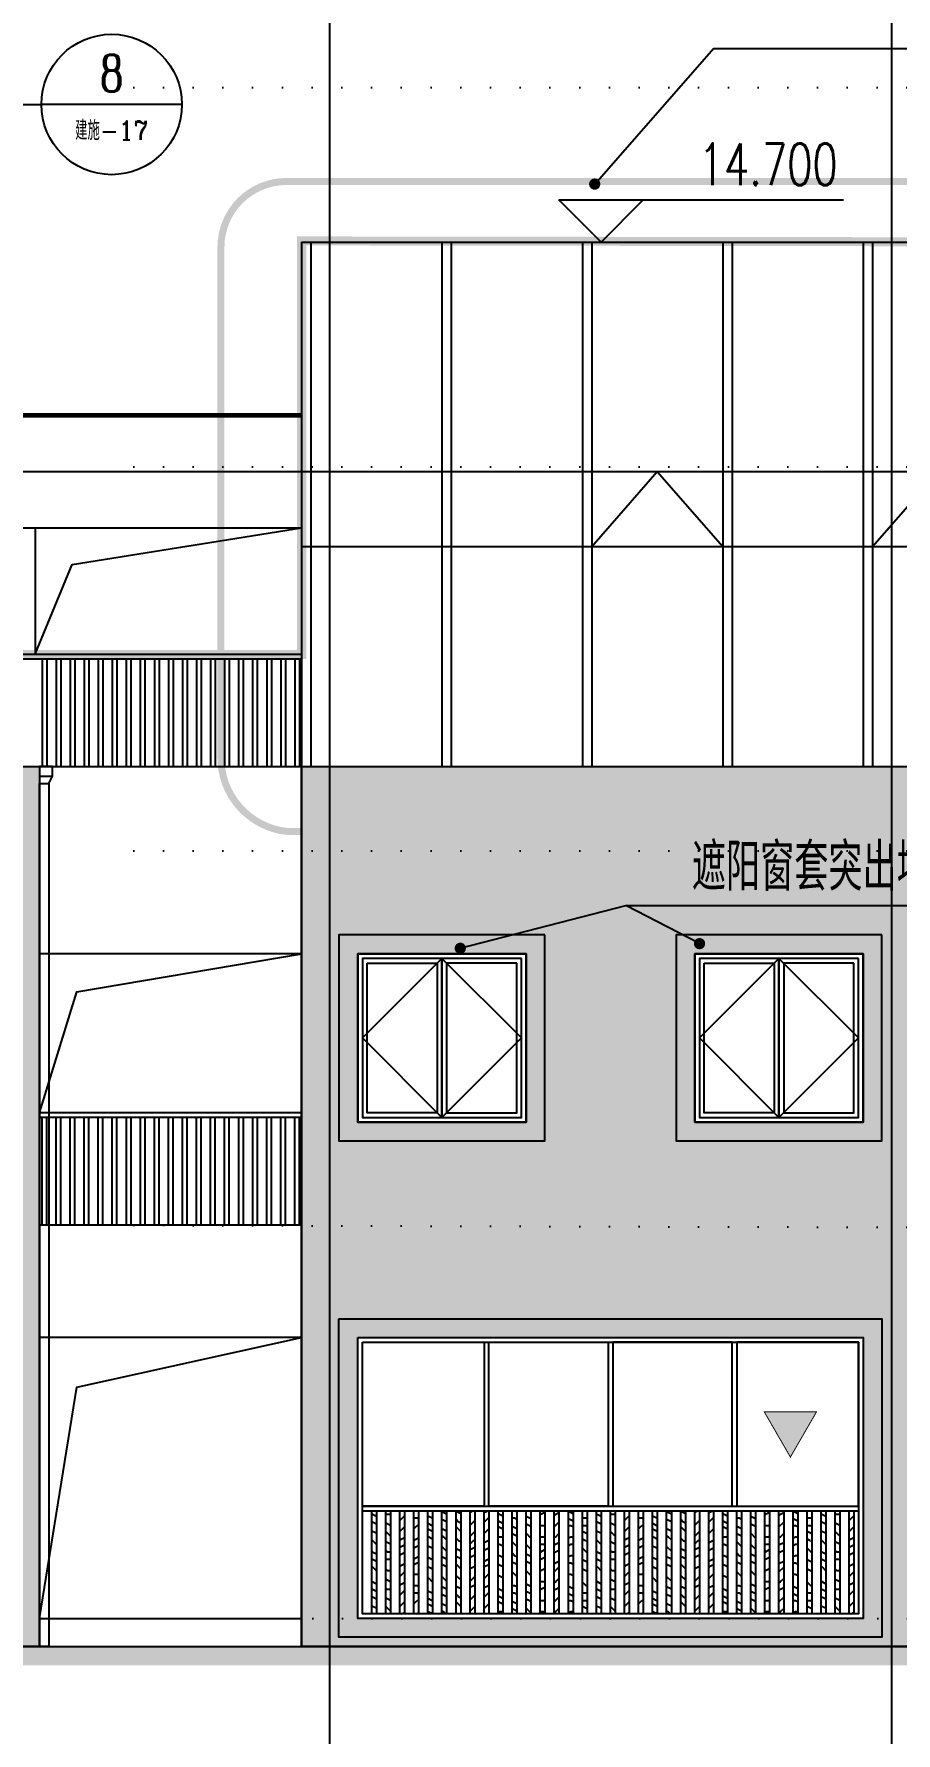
# Model space of a CAD drawing. Header units: millimetres. Extents: x -1048436 to -185795, y -983427 to 400387.
# Drawn here: x -707973 to -698765, y -742416 to -724270 of the extents above; entities that cross this region are included whole.
import ezdxf
from ezdxf.enums import TextEntityAlignment as Align

# ---------------------------------------------------------------- set-up
doc = ezdxf.new("R2010")
doc.units = ezdxf.units.MM
doc.header["$LTSCALE"] = 500
for name, pattern in [('A-FP_05$0$pln_L5$0$Col_L4$0$PHANTOM', [63.50000000000001, 31.75, -6.35, 6.35, -6.35, 6.35, -6.35]), ('DASH', [0.35, 0.25, -0.1]), ('DOT', [6.35, 0, -6.35])]:
    doc.linetypes.add(name, pattern=pattern)
for name, color, linetype in [('DIM_ELEV', 3, 'Continuous'), ('DIM_IDEN', 3, 'Continuous'), ('PUB_TEXT', 7, 'Continuous'), ('建-填充', 9, 'Continuous'), ('建-文字', 4, 'Continuous'), ('建-楼梯-扶手栏杆', 3, 'Continuous'), ('建-窗', 135, 'Continuous'), ('建-符号', 13, 'Continuous'), ('建-符号-引出', 150, 'Continuous'), ('建-符号-箭头', 13, 'Continuous'), ('楼层虚线', 1, 'Continuous')]:
    doc.layers.add(name, color=color, linetype=linetype)
doc.layers.add('建-非打-01', color=6, linetype='Continuous', plot=False)
doc.styles.add('_TCH_DIM', font='SIMPLEX', dxfattribs={"bigfont": 'GBCBIG'})
doc.styles.add('_TCH_LABEL', font='COMPLEX', dxfattribs={"bigfont": 'GBCBIG'})
pattern_1 = [(359.9999999896713, (-728175.398652747, -637704.3344699497), (800.0000001442161, 799.999999855784), [40, -760]), (359.9999999896713, (-728735.3986527326, -637624.3344698487), (800.0000001442161, 799.999999855784), [80, -720]), (359.9999999896713, (-728215.3986527255, -637584.3344699424), (800.0000001442161, 799.999999855784), [40, -760]), (359.9999999896713, (-728695.398652711, -637504.3344698559), (800.0000001442161, 799.999999855784), [40, -760]), (359.9999999896713, (-728215.3986527039, -637464.3344699424), (800.0000001442161, 799.999999855784), [40, -760]), (359.9999999896713, (-728655.3986526967, -637424.3344698631), (800.0000001442161, 799.999999855784), [40, -760]), (359.9999999896713, (-728215.3986526894, -637384.3344699424), (800.0000001442161, 799.999999855784), [40, -760]), (359.9999999896713, (-728655.3986526751, -637304.3344698631), (800.0000001442161, 799.999999855784), [40, -440.0000000000001, 40, -280]), (359.9999999896713, (-728655.3986526605, -637224.3344698631), (800.0000001442161, 799.999999855784), [80, -400, 40, -280]), (359.9999999896713, (-728695.398652639, -637104.3344698559), (800.0000001442161, 799.999999855784), [40, -120, 40, -320, 40, -240]), (359.9999999896713, (-728735.3986526245, -637024.3344698487), (800.0000001442161, 799.999999855784), [40, -160, 80, -520]), (359.9999999896713, (-728215.3986526174, -636984.3344699424), (800.0000001442161, 799.999999855784), [40, -760]), (359.9999999896713, (-728735.3986526101, -636944.3344698487), (800.0000001442161, 799.999999855784), [40, -200, 40, -520]), (44.99999998967129, (-728815.398652747, -637704.3344698342), (1.442161021714128e-07, 800.0000000152199), [113.1368, -1018.2340496]), (44.99999998967129, (-728135.398652747, -637704.3344699569), (1.442161021714128e-07, 800.0000000152199), [226.27416, -905.0966896]), (44.99999998967129, (-728135.398652675, -637304.3344699568), (1.442161021714128e-07, 800.0000000152199), [56.568, -1074.8028496]), (44.99999998967129, (-728815.3986526607, -637224.3344698342), (1.442161021714128e-07, 800.0000000152199), [169.7056, -961.6652496]), (44.99999998967129, (-728135.3986526607, -637224.3344699568), (1.442161021714128e-07, 800.0000000152199), [282.84272, -848.5281296]), (44.99999998967129, (-728135.398652639, -637104.3344699568), (1.442161021714128e-07, 800.0000000152199), [169.7056, -961.6652496]), (314.9999999896713, (-728295.3986526246, -637024.3344699279), (800.0000000152199, -1.442161874365411e-07), [56.568, -1074.8028496]), (314.9999999896713, (-728575.3986527399, -637664.3344698774), (800.0000000152199, -1.442161874365411e-07), [113.1368, -1018.2340496]), (314.9999999896713, (-728535.3986526822, -637344.3344698846), (800.0000000152199, -1.442161874365411e-07), [113.1368, -1018.2340496]), (314.9999999896713, (-728295.3986527111, -637504.3344699279), (800.0000000152199, -1.442161874365411e-07), [113.1368, -1018.2340496]), (314.9999999896713, (-728335.3986526534, -637184.3344699207), (800.0000000152199, -1.442161874365411e-07), [113.1368, -1018.2340496]), (314.9999999896713, (-728295.398652639, -637104.3344699279), (800.0000000152199, -1.442161874365411e-07), [169.7056, -961.6652495999999]), (314.9999999896713, (-728495.3986527255, -637584.3344698919), (800.0000000152199, -1.442161874365411e-07), [169.7056, -961.6652495999999]), (314.9999999896713, (-728375.3986527182, -637544.3344699135), (800.0000000152199, -1.442161874365411e-07), [169.7056, -961.6652495999999]), (314.9999999896713, (-728495.3986526678, -637264.3344698919), (800.0000000152199, -1.442161874365411e-07), [169.7056, -961.6652495999999]), (314.9999999896713, (-728415.3986526607, -637224.3344699063), (800.0000000152199, -1.442161874365411e-07), [169.7056, -961.6652495999999]), (26.56505118967129, (-728775.3986527183, -637544.3344698416), (800.0000000000753, 1.75835566551541e-07), [89.442712, -1699.411664]), (26.56505118967129, (-728175.3986527254, -637584.3344699496), (800.0000000000753, 1.75835566551541e-07), [357.7708799999999, -1431.0835016]), (26.56505118967129, (-728175.3986527039, -637464.3344699496), (800.0000000000753, 1.75835566551541e-07), [357.7708799999999, -1431.0835016]), (26.56505118967129, (-728175.3986526894, -637384.3344699496), (800.0000000000753, 1.75835566551541e-07), [357.7712, -536, 178.888, -716.1951816000001]), (26.56505118967129, (-728095.3986526679, -637264.334469964), (800.0000000000753, 1.75835566551541e-07), [89.442712, -1699.411664]), (26.56505118967129, (-728815.3986526174, -636984.3344698342), (800.0000000000753, 1.75835566551541e-07), [89.442712, -1699.411664]), (26.56505118967129, (-728175.3986526174, -636984.3344699495), (800.0000000000753, 1.75835566551541e-07), [178.88544, -1609.9689416]), (333.4349487896713, (-728375.3986527472, -637704.3344699136), (800.0000000000751, -4.642681119548797e-07), [178.88544, -1609.9689416]), (333.4349487896713, (-728655.3986527111, -637504.3344698631), (800.0000000000751, -4.642681119548797e-07), [178.88544, -1609.9689416]), (333.4349487896713, (-728655.3986527327, -637624.3344698631), (800.0000000000751, -4.642681119548797e-07), [89.442712, -1699.4089416]), (333.4349487896713, (-728615.3986526966, -637424.3344698703), (800.0000000000751, -4.642681119548797e-07), [268.32816, -1520.5262216]), (333.4349487896713, (-728455.3986526966, -637424.3344698991), (800.0000000000751, -4.642681119548797e-07), [178.88544, -1609.9689416]), (333.4349487896713, (-728375.3986526894, -637384.3344699135), (800.0000000000751, -4.642681119548797e-07), [178.88544, -1609.9689416]), (333.4349487896713, (-728615.398652675, -637304.3344698703), (800.0000000000751, -4.642681119548797e-07), [89.442712, -1699.4089416]), (333.4349487896713, (-728575.3986526607, -637224.3344698775), (800.0000000000751, -4.642681119548797e-07), [89.442712, -1699.4089416]), (333.4349487896713, (-728255.3986526318, -637064.3344699352), (800.0000000000751, -4.642681119548797e-07), [89.442712, -1699.4089416]), (333.4349487896713, (-728295.3986526822, -637344.3344699279), (800.0000000000751, -4.642681119548797e-07), [89.442712, -1699.4089416]), (333.4349487896713, (-728655.3986526389, -637104.334469863), (800.0000000000751, -4.642681119548797e-07), [268.32816, -1520.5262216]), (333.4349487896713, (-728695.3986526246, -637024.3344698559), (800.0000000000751, -4.642681119548797e-07), [178.88544, -1609.9689416]), (333.4349487896713, (-728255.3986526678, -637264.3344699352), (800.0000000000751, -4.642681119548797e-07), [89.44, -804.96, 89.44, -805.0143816]), (333.4349487896713, (-728495.398652639, -637104.334469892), (800.0000000000751, -4.642681119548797e-07), [178.88544, -1609.9689416]), (333.4349487896713, (-728455.3986526246, -637024.3344698992), (800.0000000000751, -4.642681119548797e-07), [178.88544, -1609.9689416]), (333.4349487896713, (-728695.3986526101, -636944.3344698558), (800.0000000000751, -4.642681119548797e-07), [178.88544, -1609.9689416]), (333.4349487896713, (-728455.3986526101, -636944.3344698991), (800.0000000000751, -4.642681119548797e-07), [178.88544, -1609.9689416])]

# ---------------------------------------------------------------- blocks, each defined once
blk = doc.blocks.new('jhgjds')
at = {"layer": '建-填充', "linetype": 'A-FP_05$0$pln_L5$0$Col_L4$0$PHANTOM'}
h = blk.add_hatch(dxfattribs=at)
h.set_pattern_fill('木纹01', color=256, scale=200.0000000000001, angle=-97.24752618548152)
h.set_pattern_definition([(359.9999999849308, (639.9999999999418, -1.684529706835747e-07), (800.0000002104064, 799.9999997895939), [40.00000000000001, -760.0000000000001]), (359.9999999849308, (80.00000002101297, 79.99999997904524), (800.0000002104064, 799.9999997895939), [80.00000000000001, -720.0000000000001]), (359.9999999849308, (600.0000000314903, 119.9999998422572), (800.0000002104064, 799.9999997895939), [40.00000000000001, -760.0000000000001]), (359.9999999849308, (120.0000000525615, 199.999999968335), (800.0000002104064, 799.9999997895939), [40.00000000000001, -760.0000000000001]), (359.9999999849308, (600.0000000630389, 239.9999998422572), (800.0000002104064, 799.9999997895939), [40.00000000000001, -760.0000000000001]), (359.9999999849308, (160.0000000736327, 279.9999999579741), (800.0000002104064, 799.9999997895939), [40.00000000000001, -760.0000000000001]), (359.9999999849308, (600.0000000841683, 319.9999998421408), (800.0000002104064, 799.9999997895939), [40.00000000000001, -760.0000000000001]), (359.9999999849308, (160.000000105123, 399.9999999578577), (800.0000002104064, 799.9999997895939), [40.00000000000001, -440.0000000000002, 40.00000000000001, -280.0000000000001]), (359.9999999849308, (160.0000001262524, 479.9999999578577), (800.0000002104064, 799.9999997895939), [80.00000000000001, -400.0000000000001, 40.00000000000001, -280.0000000000001]), (359.9999999849308, (120.0000001577428, 599.9999999684514), (800.0000002104064, 799.9999997895939), [40.00000000000001, -120, 40.00000000000001, -320.0000000000001, 40.00000000000001, -240.0000000000001]), (359.9999999849308, (80.00000017881393, 679.9999999789288), (800.0000002104064, 799.9999997895939), [40.00000000000001, -160, 80.00000000000001, -520.0000000000001]), (359.9999999849308, (600.0000001893495, 719.9999998422572), (800.0000002104064, 799.9999997895939), [40.00000000000001, -760.0000000000001]), (359.9999999849308, (80.00000019988511, 759.9999999790452), (800.0000002104064, 799.9999997895939), [40.00000000000001, -200.0000000000001, 40.00000000000001, -520.0000000000001]), (44.99999998493076, (-5.820766091346741e-11, 0), (2.1040645492576e-07, 800.00000001522), [113.1368, -1018.2340496]), (44.99999998493076, (680, -1.789303496479988e-07), (2.1040645492576e-07, 800.00000001522), [226.2741600000001, -905.0966896000002]), (44.99999998493076, (680.0000001051812, 399.9999998211861), (2.1040645492576e-07, 800.00000001522), [56.56800000000002, -1074.8028496]), (44.99999998493076, (1.261942088603973e-07, 480), (2.1040645492576e-07, 800.00000001522), [169.7056, -961.6652496000003]), (44.99999998493076, (680.0000001261942, 479.9999998210697), (2.1040645492576e-07, 800.00000001522), [282.84272, -848.5281296000003]), (44.99999998493076, (680.0000001577428, 599.9999998211861), (2.1040645492576e-07, 800.00000001522), [169.7056, -961.6652496000003]), (314.9999999849308, (520.0000001788139, 679.9999998633284), (800.00000001522, -2.104065401908883e-07), [56.568, -1074.8028496]), (314.9999999849308, (240.0000000105356, 39.9999999369029), (800.00000001522, -2.104065401908883e-07), [113.1368, -1018.2340496]), (314.9999999849308, (280.0000000947039, 359.9999999263091), (800.00000001522, -2.104065401908883e-07), [113.1368, -1018.2340496]), (314.9999999849308, (520.0000000525615, 199.9999998633284), (800.00000001522, -2.104065401908883e-07), [113.1368, -1018.2340496]), (314.9999999849308, (480.0000001367298, 519.9999998738058), (800.00000001522, -2.104065401908883e-07), [113.1368, -1018.2340496]), (314.9999999849308, (520.000000157801, 599.999999863212), (800.00000001522, -2.104065401908883e-07), [169.7056, -961.6652496]), (314.9999999849308, (320.0000000315486, 119.9999999158317), (800.00000001522, -2.104065401908883e-07), [169.7056, -961.6652496]), (314.9999999849308, (440.0000000420841, 159.9999998842832), (800.00000001522, -2.104065401908883e-07), [169.7056, -961.6652496]), (314.9999999849308, (320.0000001156586, 439.9999999158317), (800.00000001522, -2.104065401908883e-07), [169.7056, -961.6652496]), (314.9999999849308, (400.0000001262524, 479.999999894877), (800.00000001522, -2.104065401908883e-07), [169.7056, -961.6652496]), (26.56505118493074, (40.00000004202593, 159.9999999894062), (800.0000000000755, 1.096452137971937e-07), [89.44271200000001, -1699.411664000001]), (26.56505118493074, (640.0000000315486, 119.999999831547), (800.0000000000755, 1.096452137971937e-07), [357.77088, -1431.0835016]), (26.56505118493074, (640.0000000630389, 239.9999998316634), (800.0000000000755, 1.096452137971937e-07), [357.77088, -1431.0835016]), (26.56505118493074, (640.0000000841101, 319.9999998316634), (800.0000000000755, 1.096452137971937e-07), [357.7712000000001, -536.0000000000001, 178.888, -716.1951816000002]), (26.56505118493074, (720.0000001157168, 439.9999998107087), (800.0000000000755, 1.096452137971937e-07), [89.44271200000001, -1699.411664000001]), (26.56505118493074, (1.893495209515095e-07, 720), (800.0000000000755, 1.096452137971937e-07), [89.44271200000001, -1699.411664000001]), (26.56505118493074, (640.0000001893495, 719.9999998317799), (800.0000000000755, 1.096452137971937e-07), [178.88544, -1609.968941600001]), (333.4349487849308, (440, -1.157168298959732e-07), (800.0000000000754, -5.304584789200817e-07), [178.88544, -1609.968941600001]), (333.4349487849308, (160.0000000525615, 199.9999999578577), (800.0000000000754, -5.304584789200817e-07), [178.88544, -1609.968941600001]), (333.4349487849308, (160.000000021013, 79.99999995797407), (800.0000000000754, -5.304584789200817e-07), [89.44271200000001, -1699.4089416]), (333.4349487849308, (200.0000000736327, 279.9999999473803), (800.0000000000754, -5.304584789200817e-07), [268.3281600000001, -1520.5262216]), (333.4349487849308, (360.0000000736327, 279.9999999053543), (800.0000000000754, -5.304584789200817e-07), [178.88544, -1609.968941600001]), (333.4349487849308, (440.0000000841101, 319.9999998842832), (800.0000000000754, -5.304584789200817e-07), [178.88544, -1609.968941600001]), (333.4349487849308, (200.0000001051812, 399.9999999473803), (800.0000000000754, -5.304584789200817e-07), [89.44271200000001, -1699.4089416]), (333.4349487849308, (240.0000001261942, 479.9999999369029), (800.0000000000754, -5.304584789200817e-07), [89.44271200000001, -1699.4089416]), (333.4349487849308, (560.0000001682783, 639.9999998527346), (800.0000000000754, -5.304584789200817e-07), [89.44271200000001, -1699.4089416]), (333.4349487849308, (520.0000000947039, 359.9999998633284), (800.0000000000754, -5.304584789200817e-07), [89.44271200000001, -1699.4089416]), (333.4349487849308, (160.000000157801, 599.9999999579741), (800.0000000000754, -5.304584789200817e-07), [268.3281600000001, -1520.5262216]), (333.4349487849308, (120.0000001787557, 679.999999968335), (800.0000000000754, -5.304584789200817e-07), [178.88544, -1609.968941600001]), (333.4349487849308, (560.0000001157168, 439.9999998527346), (800.0000000000754, -5.304584789200817e-07), [89.44000000000001, -804.9600000000003, 89.44000000000001, -805.0143816000002]), (333.4349487849308, (320.0000001577428, 599.9999999158317), (800.0000000000754, -5.304584789200817e-07), [178.88544, -1609.968941600001]), (333.4349487849308, (360.0000001787557, 679.9999999053543), (800.0000000000754, -5.304584789200817e-07), [178.88544, -1609.968941600001]), (333.4349487849308, (120.0000001998269, 759.9999999685679), (800.0000000000754, -5.304584789200817e-07), [178.88544, -1609.968941600001]), (333.4349487849308, (360.0000001998269, 759.9999999053543), (800.0000000000754, -5.304584789200817e-07), [178.88544, -1609.968941600001])])
h.paths.add_polyline_path([(29550.00000576105, -102338.5798154261), (29600.00000576099, -102338.5798154263), (29600.00000576105, -103438.5798159393), (29550.00000576105, -103438.5798159392)])
h.paths.add_polyline_path([(29400.00000576099, -102338.5798154187), (29450.00000576093, -102338.5798154188), (29450.00000576099, -103438.5798159319), (29400.00000576099, -103438.5798159317)])
h.paths.add_polyline_path([(29250.00000576099, -102338.5798154112), (29300.00000576093, -102338.5798154114), (29300.00000576099, -103438.5798159244), (29250.00000576099, -103438.5798159244)])
h.paths.add_polyline_path([(29100.0000057611, -102338.5798154008), (29150.00000576099, -102338.5798154008), (29150.00000576099, -103438.5798159139), (29100.0000057611, -103438.5798159138)])
h.paths.add_polyline_path([(28950.0000057611, -102338.5798153933), (29000.00000576099, -102338.5798153934), (29000.00000576099, -103438.5798159065), (28950.0000057611, -103438.5798159064)])
h.paths.add_polyline_path([(28800.00000576105, -102338.5798153827), (28850.00000576105, -102338.5798153827), (28850.0000057611, -103438.579815896), (28800.0000057611, -103438.5798158959)])
h.paths.add_polyline_path([(28650.00000576099, -102338.5798153721), (28700.00000576099, -102338.5798153722), (28700.00000576099, -103438.5798158853), (28650.00000576105, -103438.5798158853)])
h.paths.add_polyline_path([(28500.00000576093, -102338.5798153615), (28550.00000576087, -102338.5798153616), (28550.00000576093, -103438.5798158748), (28500.00000576099, -103438.5798158747)])
h.paths.add_polyline_path([(28350.00000576087, -102338.5798153509), (28400.00000576087, -102338.5798153509), (28400.00000576087, -103438.579815864), (28350.00000576087, -103438.579815864)])
h.paths.add_polyline_path([(28200.00000576087, -102338.5798153403), (28250.00000576081, -102338.5798153405), (28250.00000576087, -103438.5798158535), (28200.00000576093, -103438.5798158536)])
h.paths.add_polyline_path([(28050.00000576087, -102338.5798152026), (28100.00000576087, -102338.5798152026), (28100.00000576087, -103438.5798157158), (28050.00000576087, -103438.5798157158)])
h.paths.add_polyline_path([(27900.00000576075, -102338.5798153192), (27950.00000576075, -102338.5798153192), (27950.00000576075, -103438.5798158322), (27900.00000576081, -103438.5798158323)])
h.paths.add_polyline_path([(27750.0000057607, -102338.5798153086), (27800.0000057607, -102338.5798153086), (27800.0000057607, -103438.5798158217), (27750.00000576075, -103438.5798158216)])
h.paths.add_polyline_path([(27600.00000576064, -102338.5798152027), (27650.00000576064, -102338.5798152026), (27650.00000576064, -103438.5798157159), (27600.00000576064, -103438.5798157158)])
h.paths.add_polyline_path([(27450.00000576064, -102338.5798152842), (27500.00000576058, -102338.5798152843), (27500.00000576064, -103438.5798157974), (27450.0000057607, -103438.5798157973)])
h.paths.add_polyline_path([(27300.00000576064, -102338.5798154008), (27350.00000576058, -102338.5798154008), (27350.00000576058, -103438.5798159139), (27300.00000576064, -103438.5798159138)])
h.paths.add_polyline_path([(27150.00000576064, -102338.5798153933), (27200.00000576058, -102338.5798153934), (27200.00000576058, -103438.5798159065), (27150.0000057607, -103438.5798159065)])
h.paths.add_polyline_path([(27000.00000576064, -102338.5798153827), (27050.00000576064, -102338.5798153828), (27050.00000576058, -103438.5798158959), (27000.00000576064, -103438.5798158959)])
h.paths.add_polyline_path([(26850.00000576058, -102338.5798153722), (26900.00000576052, -102338.5798153721), (26900.00000576058, -103438.5798158853), (26850.00000576058, -103438.5798158853)])
h.paths.add_polyline_path([(26700.00000576052, -102338.5798153615), (26750.00000576046, -102338.5798153616), (26750.00000576052, -103438.5798158747), (26700.00000576052, -103438.5798158747)])
h.paths.add_polyline_path([(26550.0000057604, -102338.5798153509), (26600.0000057604, -102338.5798153508), (26600.00000576046, -103438.5798158641), (26550.00000576046, -103438.579815864)])
h.paths.add_polyline_path([(26400.00000576046, -102338.5798153405), (26450.0000057604, -102338.5798153405), (26450.0000057604, -103438.5798158535), (26400.00000576052, -103438.5798158536)])
h.paths.add_polyline_path([(26250.0000057604, -102338.5798152026), (26300.0000057604, -102338.5798152026), (26300.0000057604, -103438.5798157158), (26250.00000576046, -103438.5798157158)])
h.paths.add_polyline_path([(26100.00000576035, -102338.5798153192), (26150.00000576029, -102338.5798153192), (26150.00000576035, -103438.5798158323), (26100.0000057604, -103438.5798158322)])
h.paths.add_polyline_path([(25950.00000576029, -102338.5798153084), (26000.00000576023, -102338.5798153086), (26000.00000576029, -103438.5798158217), (25950.00000576029, -103438.5798158217)])
h.paths.add_polyline_path([(25800.00000576017, -102338.5798152026), (25850.00000576017, -102338.5798152027), (25850.00000576017, -103438.5798157159), (25800.00000576023, -103438.5798157158)])
h.paths.add_polyline_path([(25650.00000576023, -102338.5798152842), (25700.00000576017, -102338.5798152842), (25700.00000576017, -103438.5798157974), (25650.00000576023, -103438.5798157974)])
h.paths.add_polyline_path([(25500.00000576023, -102338.5798152768), (25550.00000576017, -102338.5798152769), (25550.00000576017, -103438.5798157899), (25500.00000576029, -103438.5798157899)])
h.paths.add_polyline_path([(25350.00000576023, -102338.5798152661), (25400.00000576023, -102338.5798152662), (25400.00000576017, -103438.5798157793), (25350.00000576029, -103438.5798157792)])
h.paths.add_polyline_path([(25200.00000576017, -102338.5798152101), (25250.00000576006, -102338.5798152101), (25250.00000576011, -103438.5798157231), (25200.00000576017, -103438.5798157231)])
h.paths.add_polyline_path([(25050.00000576017, -102338.5798152027), (25100.00000576011, -102338.5798152027), (25100.00000576017, -103438.5798157159), (25050.00000576017, -103438.5798157159)])
h.paths.add_polyline_path([(24900.00000576006, -102338.5798152343), (24950.00000576006, -102338.5798152343), (24950.00000576006, -103438.5798157474), (24900.00000576006, -103438.5798157473)])
h.paths.add_polyline_path([(24750.00000576006, -102338.5798152238), (24800.00000575994, -102338.5798152238), (24800.00000575994, -103438.579815737), (24750.00000576, -103438.579815737)])
h.paths.add_polyline_path([(24600.00000576006, -102338.5798152098), (24650.00000575994, -102338.57981521), (24650.00000575994, -103438.579815723), (24600.00000576006, -103438.5798157229)])
h.paths.add_polyline_path([(24450.00000576, -102338.5798152025), (24500.00000576, -102338.5798152026), (24500.00000576, -103438.5798157157), (24450.00000576006, -103438.5798157156)])
for p, q in [((24350.00000584766, -102288.5798151989), (29650.00001019303, -102288.5798156034)), ((24350.00000584387, -102338.5798151948), (29650.00001018919, -102338.5798155994)), ((29699.56021870842, -102288.5798156073), (29700.00001019298, -102288.5798156072)), ((29699.56021870463, -102338.5798156032), (29700.00001019303, -102338.5798156031))]:
    blk.add_line(p, q)
for points in [[(24450.00000576, -102338.5798152025), (24500.00000576, -102338.5798152026), (24500.00000576, -103438.5798157157), (24450.00000576006, -103438.5798157156)], [(24600.00000576006, -102338.5798152098), (24650.00000575994, -102338.57981521), (24650.00000575994, -103438.579815723), (24600.00000576006, -103438.5798157229)], [(24750.00000576006, -102338.5798152238), (24800.00000575994, -102338.5798152238), (24800.00000575994, -103438.579815737), (24750.00000576, -103438.579815737)], [(24900.00000576006, -102338.5798152343), (24950.00000576006, -102338.5798152343), (24950.00000576006, -103438.5798157474), (24900.00000576006, -103438.5798157473)], [(25050.00000576017, -102338.5798152027), (25100.00000576011, -102338.5798152027), (25100.00000576017, -103438.5798157159), (25050.00000576017, -103438.5798157159)], [(25200.00000576017, -102338.5798152101), (25250.00000576006, -102338.5798152101), (25250.00000576011, -103438.5798157231), (25200.00000576017, -103438.5798157231)], [(25350.00000576023, -102338.5798152661), (25400.00000576023, -102338.5798152662), (25400.00000576017, -103438.5798157793), (25350.00000576029, -103438.5798157792)], [(25500.00000576023, -102338.5798152768), (25550.00000576017, -102338.5798152769), (25550.00000576017, -103438.5798157899), (25500.00000576029, -103438.5798157899)], [(25650.00000576023, -102338.5798152842), (25700.00000576017, -102338.5798152842), (25700.00000576017, -103438.5798157974), (25650.00000576023, -103438.5798157974)], [(25800.00000576017, -102338.5798152026), (25850.00000576017, -102338.5798152027), (25850.00000576017, -103438.5798157159), (25800.00000576023, -103438.5798157158)], [(25950.00000576029, -102338.5798153084), (26000.00000576023, -102338.5798153086), (26000.00000576029, -103438.5798158217), (25950.00000576029, -103438.5798158217)], [(26100.00000576035, -102338.5798153192), (26150.00000576029, -102338.5798153192), (26150.00000576035, -103438.5798158323), (26100.0000057604, -103438.5798158322)], [(26250.0000057604, -102338.5798152026), (26300.0000057604, -102338.5798152026), (26300.0000057604, -103438.5798157158), (26250.00000576046, -103438.5798157158)], [(26400.00000576046, -102338.5798153405), (26450.0000057604, -102338.5798153405), (26450.0000057604, -103438.5798158535), (26400.00000576052, -103438.5798158536)], [(26550.0000057604, -102338.5798153509), (26600.0000057604, -102338.5798153508), (26600.00000576046, -103438.5798158641), (26550.00000576046, -103438.579815864)], [(26700.00000576052, -102338.5798153615), (26750.00000576046, -102338.5798153616), (26750.00000576052, -103438.5798158747), (26700.00000576052, -103438.5798158747)], [(26850.00000576058, -102338.5798153722), (26900.00000576052, -102338.5798153721), (26900.00000576058, -103438.5798158853), (26850.00000576058, -103438.5798158853)], [(27000.00000576064, -102338.5798153827), (27050.00000576064, -102338.5798153828), (27050.00000576058, -103438.5798158959), (27000.00000576064, -103438.5798158959)], [(27150.00000576064, -102338.5798153933), (27200.00000576058, -102338.5798153934), (27200.00000576058, -103438.5798159065), (27150.0000057607, -103438.5798159065)], [(27300.00000576064, -102338.5798154008), (27350.00000576058, -102338.5798154008), (27350.00000576058, -103438.5798159139), (27300.00000576064, -103438.5798159138)], [(27450.00000576064, -102338.5798152842), (27500.00000576058, -102338.5798152843), (27500.00000576064, -103438.5798157974), (27450.0000057607, -103438.5798157973)], [(27600.00000576064, -102338.5798152027), (27650.00000576064, -102338.5798152026), (27650.00000576064, -103438.5798157159), (27600.00000576064, -103438.5798157158)], [(27750.0000057607, -102338.5798153086), (27800.0000057607, -102338.5798153086), (27800.0000057607, -103438.5798158217), (27750.00000576075, -103438.5798158216)], [(27900.00000576075, -102338.5798153192), (27950.00000576075, -102338.5798153192), (27950.00000576075, -103438.5798158322), (27900.00000576081, -103438.5798158323)], [(28050.00000576087, -102338.5798152026), (28100.00000576087, -102338.5798152026), (28100.00000576087, -103438.5798157158), (28050.00000576087, -103438.5798157158)], [(28200.00000576087, -102338.5798153403), (28250.00000576081, -102338.5798153405), (28250.00000576087, -103438.5798158535), (28200.00000576093, -103438.5798158536)], [(28350.00000576087, -102338.5798153509), (28400.00000576087, -102338.5798153509), (28400.00000576087, -103438.579815864), (28350.00000576087, -103438.579815864)], [(28500.00000576093, -102338.5798153615), (28550.00000576087, -102338.5798153616), (28550.00000576093, -103438.5798158748), (28500.00000576099, -103438.5798158747)], [(28650.00000576099, -102338.5798153721), (28700.00000576099, -102338.5798153722), (28700.00000576099, -103438.5798158853), (28650.00000576105, -103438.5798158853)], [(28800.00000576105, -102338.5798153827), (28850.00000576105, -102338.5798153827), (28850.0000057611, -103438.579815896), (28800.0000057611, -103438.5798158959)], [(28950.0000057611, -102338.5798153933), (29000.00000576099, -102338.5798153934), (29000.00000576099, -103438.5798159065), (28950.0000057611, -103438.5798159064)], [(29100.0000057611, -102338.5798154008), (29150.00000576099, -102338.5798154008), (29150.00000576099, -103438.5798159139), (29100.0000057611, -103438.5798159138)], [(29250.00000576099, -102338.5798154112), (29300.00000576093, -102338.5798154114), (29300.00000576099, -103438.5798159244), (29250.00000576099, -103438.5798159244)], [(29400.00000576099, -102338.5798154187), (29450.00000576093, -102338.5798154188), (29450.00000576099, -103438.5798159319), (29400.00000576099, -103438.5798159317)], [(29550.00000576105, -102338.5798154261), (29600.00000576099, -102338.5798154263), (29600.00000576105, -103438.5798159393), (29550.00000576105, -103438.5798159392)]]:
    blk.add_lwpolyline(points, close=True)
at = {"layer": '建-窗', "linetype": 'Continuous'}
blk.add_line((26975.00000815396, -100538.5798158938), (26975.00000802038, -102288.5798153994), dxfattribs=at)
for points in [[(24100.00000600022, -100288.5798156895), (29900.0000103456, -100288.5798161017), (29900.00001008628, -103688.5798161019), (24100.00000574085, -103688.5798156897)], [(24300.00000598503, -100488.5798157048), (29700.00001033029, -100488.5798160865), (29700.00001010142, -103488.5798160863), (24300.00000575616, -103488.579815705)], [(24350.00000598124, -100538.5798157083), (29650.00001032656, -100538.5798160828), (29650.0000101052, -103438.5798160828), (24350.00000575994, -103438.5798157083)], [(24350.0000059813, -100538.5798157087), (25650.00000706775, -100538.5798157087), (25650.00000706781, -102288.5798152981), (24350.00000598124, -102288.5798152981)], [(25700.00000706775, -100538.5798158022), (26975.00000802043, -100538.5798158022), (26975.00000802049, -102288.5798153993), (25700.00000706775, -102288.5798153993)], [(28300.00000924006, -100538.5798160007), (27025.00000828737, -100538.5798158061), (27025.0000080202, -102288.5798154031), (28300.00000897294, -102288.5798155977)], [(29650.00001032645, -100538.5798161132), (28350.00000924, -100538.5798159147), (28350.00000897289, -102288.5798155043), (29650.00001005939, -102288.5798157026)]]:
    blk.add_lwpolyline(points, close=True, dxfattribs=at)
blk = doc.blocks.new('hgfhfgd')
at = {"layer": '建-窗', "linetype": 'Continuous'}
blk.add_line((31999.99999885354, -47165.44875126961), (31999.9999988536, -48865.44875126984), dxfattribs=at)
for points in [[(32899.99999883556, -47115.44875126972), (31099.99999887164, -47115.44875126961), (31099.99999887159, -48915.44875126949), (32899.99999883544, -48915.44875126972)], [(31149.99999887164, -47165.44875126961), (31999.99999885354, -47165.44875126961), (31999.9999988536, -48865.44875126984), (31149.99999887176, -48865.44875126972)], [(31999.99999885354, -47165.44875126984), (32849.99999883556, -47165.44875126972), (32849.99999883567, -48865.44875126984), (31999.9999988536, -48865.44875126972)], [(31199.9999988717, -47215.44875126972), (31949.9999988536, -47215.44875126972), (31949.99999885354, -48815.44875126961), (31199.99999887176, -48815.44875126961)], [(32799.99999883544, -47215.44875126879), (32049.99999885354, -47215.44875126937), (32049.99999885552, -48815.44875126972), (32799.99999883742, -48815.44875126868)]]:
    blk.add_lwpolyline(points, close=True, dxfattribs=at)
for points in [[(31999.99999885354, -47165.44875126961), (31149.99999887176, -48015.44875126984), (31999.9999988536, -48865.44875126984)], [(31999.99999885348, -47165.44875126972), (32849.99999883637, -48015.44875126856), (31999.99999885564, -48865.44875126996)]]:
    blk.add_lwpolyline(points, dxfattribs=at)
blk = doc.blocks.new('jiuyuanchuang')
at = {"layer": '建-符号'}
h = blk.add_hatch(color=8, dxfattribs=at)
h.dxf.hatch_style = 1
h.paths.add_polyline_path([(4207218.254510779, -3799772.327757978), (4207497.733693653, -3799288.255613585), (4206938.77532791, -3799288.255613586)])
at = {"layer": '建-符号', "color": 0, "const_width": 10}
blk.add_lwpolyline([(4207218.254510779, -3799772.327757978), (4207497.733693653, -3799288.255613585), (4206938.77532791, -3799288.255613586), (4207218.254510779, -3799772.327757978)], dxfattribs=at)

msp = doc.modelspace()

# ---------------------------------------------------------------- hatches: boundary and pattern name
at = {"layer": '建-填充', "linetype": 'A-FP_05$0$pln_L5$0$Col_L4$0$PHANTOM'}
h = msp.add_hatch(dxfattribs=at)
h.set_pattern_fill('木纹01', color=256, scale=200, angle=-97.24752618074096)
h.set_pattern_definition(pattern_1)
h.paths.add_polyline_path([(-707915.398641486, -741492.9142835508), (-719715.3986539976, -741492.9142836274), (-719715.3986540578, -732092.9142836274), (-707915.3986415463, -732092.914283551)])
h.paths.add_polyline_path([(-719115.3986853554, -738192.9142837765), (-717315.3986853913, -738192.9142837649), (-717315.3986853797, -739992.9142837643), (-719115.3986853439, -739992.914283776)], flags=16)
h.paths.add_polyline_path([(-713515.3985559614, -738192.9142036096), (-708515.3990447051, -738192.9142282433), (-708515.3990446856, -741192.9142835544), (-713515.3985559419, -741192.9142589208)], flags=16)
h.paths.add_polyline_path([(-715915.3986849862, -738192.9142835118), (-714115.398685022, -738192.9142835002), (-714115.3986850103, -739992.9142834996), (-715915.3986849745, -739992.9142835112)], flags=16)
h.paths.add_polyline_path([(-714115.3985240051, -734092.9142036594), (-719115.3980352613, -734092.914229121), (-719115.398034784, -737092.9142844321), (-714115.3985235277, -737092.9142589706)], flags=16)
h.paths.add_polyline_path([(-711715.3983949802, -734092.9142831643), (-713515.3983949444, -734092.9142834506), (-713515.398394658, -735892.91428345), (-711715.3983946937, -735892.9142831635)], flags=16)
h.paths.add_polyline_path([(-708515.398394611, -734092.914282899), (-710315.3983945751, -734092.9142831855), (-710315.3983942887, -735892.9142831848), (-708515.3983943245, -735892.9142828985)], flags=16)
h = msp.add_hatch(dxfattribs=at)
h.set_pattern_fill('木纹01', color=256, scale=200, angle=-97.24752618074096)
h.set_pattern_definition(pattern_1)
h.paths.add_polyline_path([(-705115.3986402936, -732092.9142835329), (-692515.3986445866, -732092.9142833978), (-692515.3986445264, -741492.914283398), (-705115.3986402333, -741492.914283533)])
h.paths.add_polyline_path([(-698515.3986804788, -738192.9142835505), (-696715.3986804788, -738192.9142835387), (-696715.398680467, -739992.914283539), (-698515.3986804673, -739992.9142835507)], flags=16)
h.paths.add_polyline_path([(-704515.3986384463, -738192.9142835279), (-699115.838425587, -738192.9142834627), (-699115.8384255677, -741192.9142834636), (-704515.398638427, -741192.9142835289)], flags=16)
h.paths.add_polyline_path([(-695015.3986402552, -738192.9142832527), (-693215.3986402552, -738192.914283241), (-693215.3986402435, -739992.9142832413), (-695015.3986402437, -739992.9142832529)], flags=16)
h.paths.add_polyline_path([(-699115.398609695, -734092.9142836002), (-700915.398609695, -734092.9142838864), (-700915.3986094088, -735892.9142838867), (-699115.3986094086, -735892.9142836003)], flags=16)
h.paths.add_polyline_path([(-702715.3986499186, -734092.9142838983), (-704515.3986499188, -734092.9142841848), (-704515.3986496325, -735892.9142841849), (-702715.3986496322, -735892.9142838987)], flags=16)
h.paths.add_polyline_path([(-693115.3986517275, -734092.9142825841), (-698514.9588645869, -734092.914283413), (-698514.9588641094, -737092.9142834139), (-693115.3986512502, -737092.914282585)], flags=16)

# ---------------------------------------------------------------- linework, layer by layer
for p, q in [((-735512.6805042857, -728342.9142837304), (-705115.3986403181, -728342.914283535)), ((-735512.6805042818, -728942.9142837303), (-705115.3986403141, -728942.9142835351)), ((-735512.680504278, -729542.9142837306), (-705115.3986403104, -729542.9142835351)), ((-707959.1561148791, -729542.9142835536), (-707959.1561148856, -730892.9142835528)), ((-735512.6805042608, -732092.9142837307), (-694297.8251509347, -732092.9142834634)), ((-707915.398641546, -732092.9142835512), (-707915.398641486, -741492.9142835508)), ((-707774.3770750776, -732092.9142836464), (-707915.3986415463, -732092.9142836462)), ((-707915.3986415463, -732092.9142836462), (-707915.3986415463, -732198.0169354503)), ((-707915.3986415463, -732198.0169354503), (-707774.3770750776, -732198.0169354505)), ((-707915.3986415463, -732198.0169354503), (-707915.3986415451, -732274.6051621088)), ((-707815.3986415451, -732274.6051621088), (-707774.3770750776, -732198.0169354505)), ((-707774.3770750776, -732198.0169354505), (-707774.3770750776, -732092.9142836464)), ((-705115.3986402936, -732092.9142835329), (-705115.3986402334, -741492.9142835326)), ((-707915.3986415451, -732274.6051621088), (-707815.3986415451, -732274.6051621088)), ((-705115.398641556, -734092.9142835324), (-707915.3986415336, -734092.9142835503)), ((-705115.3986415367, -736992.9142835321), (-707915.3986415142, -736992.9142835503)), ((-705115.3986415297, -738192.9142043033), (-707915.3986415071, -738192.9142043216)), ((-707915.3986414879, -741192.9142835505), (-705115.3986402355, -741192.9142835323)), ((-760891.9882187052, -741492.9142832891), (-669551.6091528186, -741492.9142833028))]:
    msp.add_line(p, q)
for points, const_width in [([(-755312.6805039402, -741492.9142838572), (-755312.68050403, -727592.9142838639), (-739012.6805042014, -727592.9142837591), (-739012.6805042601, -718592.9142837528), (-735512.6805043491, -718592.9142837268), (-735512.680504285, -730892.9142837314), (-705115.3986403171, -730892.9142835335), (-705115.3986403302, -726492.9142835326), (-693115.3986403306, -726492.914283455), (-693115.39864035, -723492.9142834482), (-681765.3986441738, -723492.9142833749), (-681765.3986441466, -727692.9142833818), (-674412.6444586697, -727692.9142833342), (-674412.6444585801, -741592.9142833345)], 100), ([(-735512.6805042857, -728342.9142837304), (-705115.3986403183, -728342.9142835343)], 50), ([(-764523.3259802073, -741592.9142833119), (-667991.7249272999, -741592.9142832932)], 200)]:
    msp.add_lwpolyline(points, dxfattribs=dict(const_width=const_width))
for points in [[(-707959.1561148856, -730892.9142835519), (-707564.3278151604, -729937.2152988904), (-705115.3986403104, -729542.9142835353)], [(-707915.398641538, -735792.9142835506), (-707516.1100643632, -734500.5039683118), (-705115.3986402813, -734092.9142835323)], [(-707915.3986414879, -741192.9142835505), (-707516.1100643361, -738723.2057476462), (-705115.3986402545, -738192.9142043033)]]:
    msp.add_lwpolyline(points)
for points in [[(-707915.398641486, -741492.9142835508), (-719715.3986539976, -741492.9142836274), (-719715.3986540578, -732092.9142836274), (-707915.3986415463, -732092.914283551)], [(-705115.3986402936, -732092.9142835329), (-692515.3986445866, -732092.9142833978), (-692515.3986445264, -741492.914283398), (-705115.3986402333, -741492.914283533)], [(-707915.3986415451, -732274.6051621088), (-707815.3986415451, -732274.6051621088), (-707815.3986415451, -741492.9142832949), (-707915.3986415451, -741492.9142832949)], [(-702515.3986499504, -733892.9142838665), (-704715.3986499506, -733892.9142842166), (-704715.3986496007, -736092.9142842167), (-702515.3986496005, -736092.9142838669)], [(-698915.3986097268, -733892.9142835684), (-701115.3986097268, -733892.9142839182), (-701115.398609377, -736092.9142839184), (-698915.3986093769, -736092.9142835685)], [(-702715.3986499186, -734092.9142838983), (-704515.3986499188, -734092.9142841848), (-704515.3986496325, -735892.9142841849), (-702715.3986496322, -735892.9142838987)], [(-699115.398609695, -734092.9142836002), (-700915.398609695, -734092.9142838864), (-700915.3986094088, -735892.9142838867), (-699115.3986094086, -735892.9142836003)], [(-704515.3986384463, -738192.9142835279), (-699115.838425587, -738192.9142834627), (-699115.8384255677, -741192.9142834636), (-704515.398638427, -741192.9142835289)]]:
    msp.add_lwpolyline(points, close=True)
at = {"layer": 'DIM_ELEV'}
for p, q in [((-701915.39864033, -726492.914283512), (-702365.39864033, -726042.914283512)), ((-702365.39864033, -726042.914283512), (-699327.89864033, -726042.914283512)), ((-701915.39864033, -726492.914283512), (-701465.39864033, -726042.914283512)), ((-702965.39864033, -726492.914283512), (-701465.39864033, -726492.914283512))]:
    msp.add_line(p, q, dxfattribs=at)
at = {"layer": 'DIM_IDEN'}
for p in [(-709634.337592915, -725022.6913085779), (-706393.6379305472, -725022.6913085779)]:
    msp.add_line(p, (-707893.6379305472, -725022.6913085779), dxfattribs=at)
msp.add_circle((-707143.6379305472, -725022.6913085779), 750, dxfattribs=at)
at = {"layer": '建-楼梯-扶手栏杆'}
for p, q in [((-735512.6805042848, -730892.9142837306), (-705115.3986403171, -730892.9142835335)), ((-735512.6805042843, -730942.9142837307), (-705115.3986403168, -730942.9142835335)), ((-707887.6805042864, -730942.9142835507), (-707887.6805042631, -732092.9142835503)), ((-707837.6805042864, -730942.9142835503), (-707837.6805042631, -732092.9142835503)), ((-707737.6805042865, -730942.9142835495), (-707737.6805042631, -732092.9142835495)), ((-707687.6805042867, -730942.9142835494), (-707687.6805042631, -732092.9142835493)), ((-707587.6805042867, -730942.9142835487), (-707587.6805042634, -732092.9142835486)), ((-707537.6805042867, -730942.9142835484), (-707537.680504263, -732092.9142835482)), ((-707437.6805042864, -730942.9142835476), (-707437.6805042631, -732092.9142835478)), ((-707387.6805042864, -730942.9142835474), (-707387.6805042631, -732092.9142835474)), ((-707287.6805042864, -730942.9142835467), (-707287.6805042631, -732092.9142835466)), ((-707237.6805042867, -730942.9142835464), (-707237.6805042631, -732092.9142835464)), ((-707137.6805042868, -730942.9142835457), (-707137.6805042634, -732092.9142835457)), ((-707087.6805042867, -730942.9142835456), (-707087.6805042631, -732092.9142835455)), ((-706987.6805042864, -730942.9142835448), (-706987.6805042631, -732092.9142835446)), ((-706937.6805042865, -730942.9142835446), (-706937.6805042631, -732092.9142835443)), ((-706837.6805042865, -730942.9142835438), (-706837.6805042631, -732092.9142835438)), ((-706787.6805042864, -730942.9142835436), (-706787.6805042631, -732092.9142835435)), ((-706687.6805042867, -730942.9142835429), (-706687.6805042633, -732092.9142835427)), ((-706637.6805042868, -730942.9142835425), (-706637.680504263, -732092.9142835424)), ((-706537.6805042867, -730942.9142835416), (-706537.6805042634, -732092.9142835417)), ((-706487.6805042865, -730942.9142835415), (-706487.680504263, -732092.9142835413)), ((-706387.6805042867, -730942.9142835408), (-706387.6805042634, -732092.9142835407)), ((-706337.6805042869, -730942.9142835406), (-706337.6805042633, -732092.9142835404)), ((-706237.6805042868, -730942.9142835387), (-706237.6805042636, -732092.9142835387)), ((-706187.6805042869, -730942.9142835385), (-706187.6805042636, -732092.9142835384)), ((-706087.6805042869, -730942.9142835378), (-706087.6805042635, -732092.9142835378)), ((-706037.6805042868, -730942.9142835375), (-706037.6805042633, -732092.9142835374)), ((-705937.6805042867, -730942.9142835367), (-705937.6805042634, -732092.9142835368)), ((-705887.6805042868, -730942.9142835364), (-705887.6805042636, -732092.9142835364)), ((-705787.6805042868, -730942.9142835359), (-705787.6805042636, -732092.9142835359)), ((-705737.6805042868, -730942.9142835356), (-705737.6805042635, -732092.9142835353)), ((-705637.6805042869, -730942.9142835349), (-705637.6805042634, -732092.9142835347)), ((-705587.6805042868, -730942.9142835345), (-705587.6805042634, -732092.9142835344)), ((-705487.6805042868, -730942.9142835339), (-705487.6805042634, -732092.9142835338)), ((-705437.6805042868, -730942.9142835337), (-705437.6805042635, -732092.9142835336)), ((-705337.6805042867, -730942.9142835329), (-705337.6805042635, -732092.9142835329)), ((-705287.6805042868, -730942.9142835325), (-705287.6805042636, -732092.9142835324)), ((-705187.6805042869, -730942.9142835318), (-705187.6805042634, -732092.9142835321)), ((-705137.6805042869, -730942.9142835316), (-705137.6805042634, -732092.9142835315)), ((-705115.3986415602, -735792.9142835322), (-707915.3986415381, -735792.9142835502)), ((-705115.39864156, -735842.9142835322), (-707915.3986415376, -735842.9142835503)), ((-707890.3986415375, -735842.9142833042), (-707890.3986415142, -736992.9142833042)), ((-707840.3986415376, -735842.914283304), (-707840.3986415142, -736992.914283304)), ((-707740.3986415376, -735842.9142835492), (-707740.3986415144, -736992.9142835492)), ((-707690.3986415376, -735842.914283549), (-707690.3986415144, -736992.914283549)), ((-707590.3986415376, -735842.9142835597), (-707590.3986415142, -736992.9142835598)), ((-707540.3986415376, -735842.9142835594), (-707540.3986415144, -736992.9142835594)), ((-707440.3986415376, -735842.9142835471), (-707440.3986415144, -736992.9142835473)), ((-707390.3986415378, -735842.9142835469), (-707390.3986415144, -736992.914283547)), ((-707290.3986415378, -735842.9142835464), (-707290.3986415144, -736992.9142835464)), ((-707240.3986415376, -735842.9142835458), (-707240.3986415144, -736992.914283546)), ((-707140.3986415375, -735842.9142835453), (-707140.3986415144, -736992.9142835453)), ((-707090.3986415376, -735842.9142835449), (-707090.3986415144, -736992.914283545)), ((-706990.3986415376, -735842.9142835444), (-706990.3986415144, -736992.9142835442)), ((-706940.3986415376, -735842.914283544), (-706940.3986415144, -736992.9142835439)), ((-706840.3986415376, -735842.9142835434), (-706840.3986415144, -736992.9142835434)), ((-706790.3986415376, -735842.914283543), (-706790.3986415144, -736992.9142835431)), ((-706690.3986415376, -735842.9142835424), (-706690.3986415144, -736992.9142835423)), ((-706640.3986415374, -735842.9142835421), (-706640.3986415142, -736992.9142835421)), ((-706540.3986415376, -735842.9142835415), (-706540.3986415144, -736992.9142835415)), ((-706490.3986415376, -735842.9142835409), (-706490.3986415144, -736992.9142835411)), ((-706390.3986415378, -735842.9142835406), (-706390.3986415144, -736992.9142835404)), ((-706340.3986415376, -735842.9142835401), (-706340.3986415144, -736992.9142835401)), ((-706240.3986415376, -735842.9142835395), (-706240.3986415144, -736992.9142835394)), ((-706190.3986415375, -735842.9142835392), (-706190.3986415142, -736992.9142835392)), ((-706090.3986415375, -735842.9142835386), (-706090.3986415144, -736992.9142835385)), ((-706040.3986415376, -735842.9142835382), (-706040.3986415144, -736992.9142835381)), ((-705940.3986415378, -735842.9142835375), (-705940.3986415144, -736992.9142835377)), ((-705890.3986415376, -735842.9142835371), (-705890.3986415142, -736992.9142835373)), ((-705790.3986415375, -735842.9142835366), (-705790.3986415142, -736992.9142835366)), ((-705740.3986415375, -735842.9142835361), (-705740.3986415144, -736992.9142835363)), ((-705640.3986415375, -735842.9142835357), (-705640.3986415144, -736992.9142835354)), ((-705590.3986415378, -735842.9142835352), (-705590.3986415144, -736992.9142835353)), ((-705490.3986415379, -735842.9142835346), (-705490.3986415144, -736992.9142835345)), ((-705440.3986415376, -735842.9142835343), (-705440.3986415141, -736992.9142835343)), ((-705340.3986415376, -735842.9142835335), (-705340.3986415142, -736992.9142835335)), ((-705290.3986415376, -735842.9142835331), (-705290.3986415144, -736992.9142835333)), ((-705190.3986415379, -735842.9142835326), (-705190.3986415145, -736992.9142835326)), ((-705140.3986415376, -735842.9142835322), (-705140.3986415145, -736992.9142835323))]:
    msp.add_line(p, q, dxfattribs=at)
at = {"layer": '建-窗', "linetype": 'Continuous'}
for p, q in [((-705115.39864033, -726492.9142835326), (-705115.3986402934, -732092.9142835331)), ((-705115.39864033, -726492.9142835326), (-693215.3986403302, -726492.9142834557)), ((-705015.39864033, -726492.9142835321), (-705015.3986402934, -732092.9142835325)), ((-703615.39864033, -726492.914283523), (-703615.3986402934, -732092.9142835233)), ((-703515.39864033, -726492.9142835223), (-703515.3986402934, -732092.9142835229)), ((-702115.3986403298, -726492.9142835133), (-702115.3986402933, -732092.9142835137)), ((-702015.3986403298, -726492.9142835126), (-702015.3986402933, -732092.9142835133)), ((-700615.3986403297, -726492.9142835039), (-700615.3986402933, -732092.9142835042)), ((-700515.3986403297, -726492.9142835033), (-700515.3986402933, -732092.9142835039)), ((-699115.3986403297, -726492.9142834939), (-699115.3986402932, -732092.9142834943)), ((-699015.3986403297, -726492.9142834931), (-699015.3986402933, -732092.9142834938)), ((-705115.3986403142, -728942.9142835326), (-693215.3986403145, -728942.9142834558)), ((-705115.3986403091, -729742.9142835326), (-693215.3986403093, -729742.9142834558))]:
    msp.add_line(p, q, dxfattribs=at)
for points in [[(-702015.398640309, -729742.9142835035), (-701315.398640314, -728942.9142835035), (-700615.3986403089, -729742.9142834946)], [(-699015.3986403089, -729742.9142834842), (-698315.3986403139, -728942.9142834842), (-697615.3986403088, -729742.9142834753)]]:
    msp.add_lwpolyline(points, dxfattribs=at)
at = {"layer": '建-符号-引出'}
for p, q in [((-701983.9556216309, -725873.2172625567), (-700716.4716373171, -724423.8573566655)), ((-701983.9556216309, -725873.2172625567), (-700716.4716373171, -724423.8573566655)), ((-700716.4716373171, -724423.8573566655), (-697847.2542040433, -724423.8573566655)), ((-703419.6596609905, -734034.7390212611), (-701651.9065820995, -733578.8228611135)), ((-703419.6596609905, -734034.7390212611), (-701651.9065820995, -733578.8228611135)), ((-700864.1641709666, -733985.2327164662), (-701651.9065820995, -733578.8228611135)), ((-701651.9065820995, -733578.8228611135), (-697029.7446918882, -733578.8228611135))]:
    msp.add_line(p, q, dxfattribs=at)
at = {"layer": '建-符号-引出', "const_width": 60}
for points in [[(-702003.7045294336, -725895.8000135095, 1), (-701964.2067138281, -725850.6345116039, 1)], [(-702003.7045294336, -725895.8000135095, 1), (-701964.2067138281, -725850.6345116039, 1)], [(-703448.7090864336, -734042.2310758136, 1), (-703390.6102355473, -734027.2469667086, 1)], [(-703448.7090864336, -734042.2310758136, 1), (-703390.6102355473, -734027.2469667086, 1)], [(-700837.5032498257, -733998.9875441247, 1), (-700890.8250921075, -733971.4778888077, 1)]]:
    msp.add_lwpolyline(points, format="xyb", close=True, dxfattribs=at)
at = {"layer": '建-符号-箭头', "linetype": 'DASH', "ltscale": 2, "const_width": 75}
msp.add_lwpolyline([(-705976.348270408, -726545.2813618154, -0.414213562373095), (-705276.348270408, -725845.2813618154), (-692871.9862077712, -725845.2813618154, -0.414213562373095), (-692171.9862077712, -726545.2813618154), (-692171.9862077712, -732086.849249958, -0.414213562373095), (-692871.9862077712, -732786.849249958), (-705276.348270408, -732786.849249958, -0.3857430684042012), (-705976.348270408, -731986.849249958)], format="xyb", close=True, dxfattribs=at)
at = {"layer": '建-非打-01'}
for p, q in [((-704815.3986446523, -722005.3674219407), (-704815.3986445167, -743021.6581295959)), ((-698815.3986446525, -722005.3674219019), (-698815.3986445172, -743021.6581295569))]:
    msp.add_line(p, q, dxfattribs=at)
at = {"layer": '楼层虚线', "linetype": 'DOT', "ltscale": 0.1}
for p, q in [((-706908.4191609928, -724842.9142835438), (-669551.6091529262, -724842.914283303)), ((-706908.419160967, -728892.9142835445), (-669551.6091528999, -728892.914283303)), ((-706908.4191609405, -732992.9142835445), (-669551.6091528734, -732992.914283303)), ((-706908.4191609139, -736992.9142835445), (-669551.6091528469, -737092.914283303)), ((-763116.5150163409, -741192.9142833037), (-669551.6091528204, -741192.9142833028))]:
    msp.add_line(p, q, dxfattribs=at)

# ---------------------------------------------------------------- block references
at = {"xscale": -1}
for name, p, rotation in [('hgfhfgd', (-671615.3986585438, -686977.4655276804), 9.116627452954164e-09), ('hgfhfgd', (-668015.3986183201, -686977.465527382), 9.116627452954164e-09), ('jiuyuanchuang', (486917.0929389073, -6282429.048612732), 239.9999999999741)]:
    msp.add_blockref(name, p, dxfattribs=dict(at, rotation=rotation))
msp.add_blockref('jhgjds', (-728815.398652747, -637704.3344698342))

# ---------------------------------------------------------------- texts
at = {"layer": 'PUB_TEXT', "style": '_TCH_LABEL'}
msp.add_text('8', height=391.5099836318755, dxfattribs=at).set_placement((-707274.1412584245, -724883.8718415098), (-707013.13460267, -724883.8718415098), align=Align.FIT)
at = {"layer": 'PUB_TEXT', "style": '_TCH_LABEL', "width": 0.9477351916375675}
msp.add_text('建施-17', height=204.5785541685844, dxfattribs=at).set_placement((-707533.3283388984, -725401.7636675049), (-706753.9475221961, -725401.7636675049), align=Align.FIT)
at = {"layer": 'PUB_TEXT', "style": '_TCH_DIM', "width": 0.7058823529411765}
msp.add_text('14.700', height=446.25, dxfattribs=at).set_placement((-700872.89864033, -725885.414283512))
at = {"layer": '建-文字', "style": '_TCH_DIM'}
msp.add_text('遮阳窗套突出墙面', height=506.3829787234042, dxfattribs=at).set_placement((-700946.180862101, -733421.3228611135))

doc.saveas('drawing.dxf')
